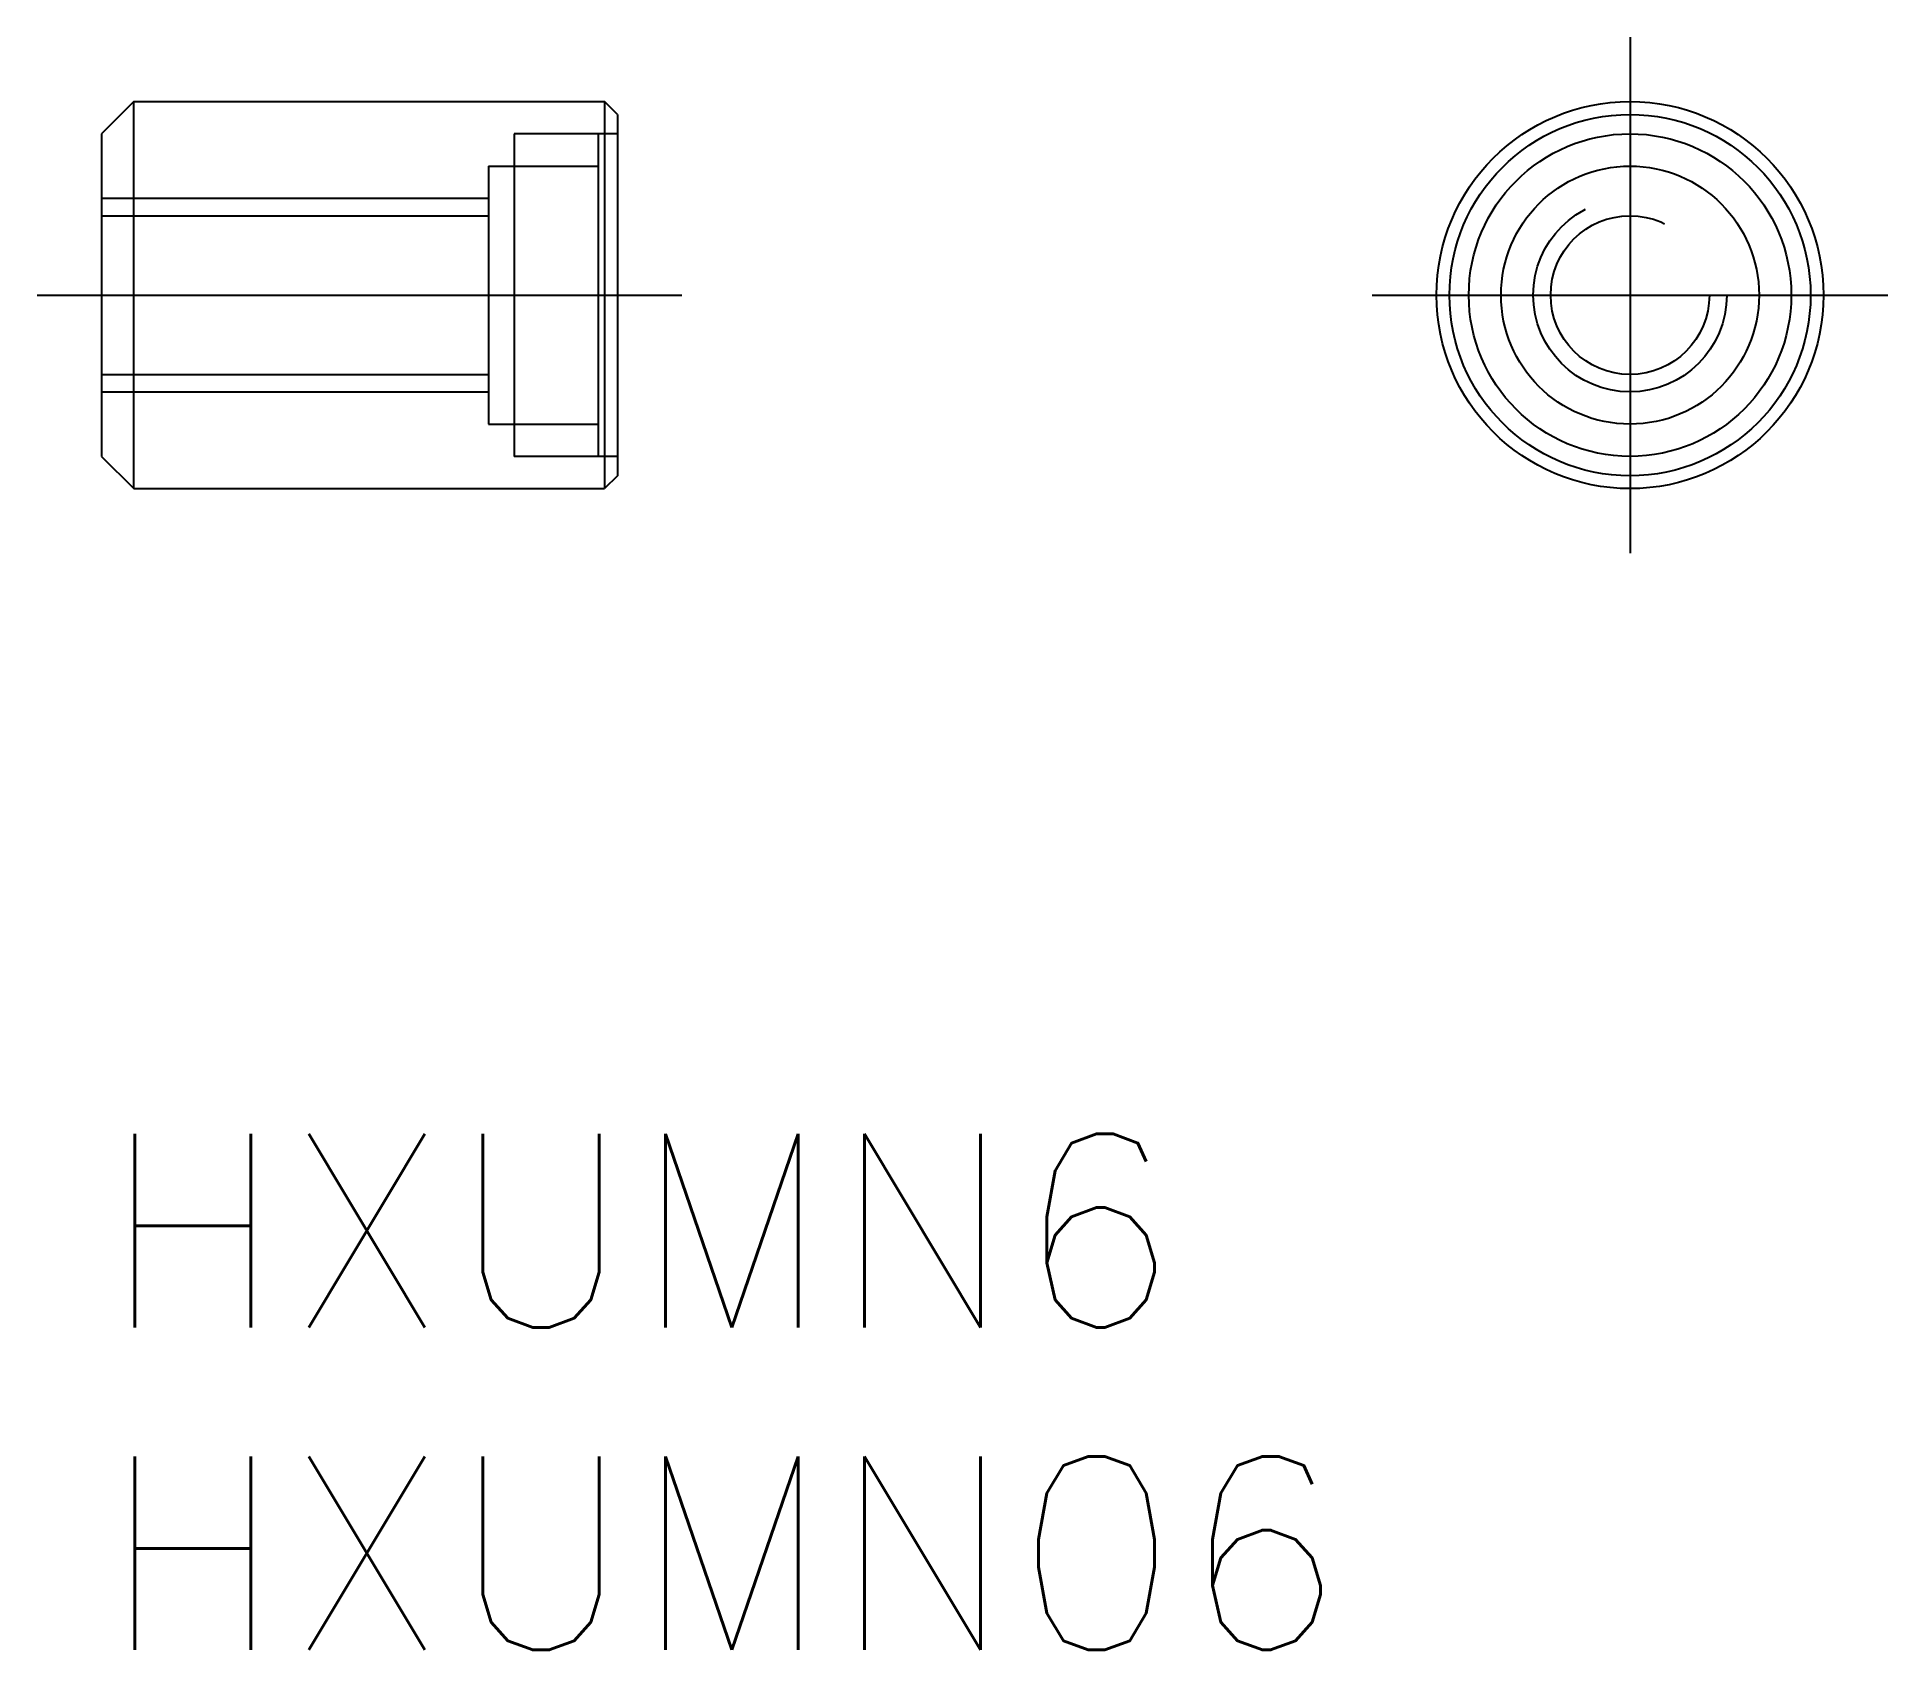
# Model space of a CAD drawing. Extents: x -1 to 27.7, y -8 to 17.
import ezdxf

# ---------------------------------------------------------------- set-up
doc = ezdxf.new("R2010")
doc.units = 0
doc.header["$LTSCALE"] = 0.5
doc.linetypes.add('CENTER', pattern=[50.8, 31.75, -6.35, 6.35, -6.35])
doc.linetypes.add('DASHED', pattern=[19.05, 12.7, -6.35])
for name, color, linetype in [('MSM_CENTER', 1, 'CENTER'), ('MSM_CONTINUOUS', 7, 'CONTINUOUS'), ('MSM_DASHED', 4, 'DASHED'), ('MSM_PART_NUMBER', 7, 'CONTINUOUS')]:
    doc.layers.add(name, color=color, linetype=linetype)
doc.styles.get("Standard").update_dxf_attribs({"font": 'txt.shx', "height": 1, "bigfont": 'bigfont.shx'})

# ---------------------------------------------------------------- blocks, each defined once
blk = doc.blocks.new('*U17')
at = {"layer": 'MSM_PART_NUMBER'}
blk.add_text('HXUMN6', height=3, dxfattribs=at).set_placement((0, -3))
blk = doc.blocks.new('*U18')
at = {"layer": 'MSM_PART_NUMBER'}
blk.add_text('HXUMN06', height=3, dxfattribs=at).set_placement((0, -8))

msp = doc.modelspace()

# ---------------------------------------------------------------- linework, layer by layer
at = {"layer": 'MSM_CENTER'}
for p, q in [((23.701, 17), (23.701, 9)), ((-1, 13), (9, 13)), ((19.701, 13), (27.701, 13))]:
    msp.add_line(p, q, dxfattribs=at)
at = {"layer": 'MSM_CONTINUOUS'}
for p, q in [((0.5, 16), (0, 15.5)), ((0.5, 10), (0.5, 16)), ((0.5, 16), (7.8, 16)), ((8, 15.8), (7.8, 16)), ((7.8, 16), (7.8, 10)), ((8, 15.8), (8, 10.2)), ((0, 15.5), (0, 10.5)), ((0, 10.5), (0.5, 10)), ((8, 10.2), (7.8, 10)), ((0.5, 10), (7.8, 10))]:
    msp.add_line(p, q, dxfattribs=at)
for radius in [3, 2.8, 2.5, 2]:
    msp.add_circle((23.701, 13), radius, dxfattribs=at)
at = {"layer": 'MSM_DASHED'}
for p, q in [((6.4, 15.5), (6.4, 10.5)), ((8, 15.5), (6.4, 15.5)), ((7.7, 15.5), (7.7, 10.5)), ((6, 15), (6, 11)), ((6, 15), (7.7, 15)), ((0, 14.5), (6, 14.5)), ((0, 14.229), (6, 14.229)), ((0, 11.771), (6, 11.771)), ((0, 11.5), (6, 11.5)), ((6, 11), (7.7, 11)), ((8, 10.5), (6.4, 10.5))]:
    msp.add_line(p, q, dxfattribs=at)
for radius in [1.5, 1.23]:
    msp.add_circle((23.701, 13), radius, dxfattribs=at)

# ---------------------------------------------------------------- block references
at = {"layer": 'MSM_CONTINUOUS'}
for name in ['*U17', '*U18']:
    msp.add_blockref(name, (0, 0), dxfattribs=at)

doc.saveas('drawing.dxf')
